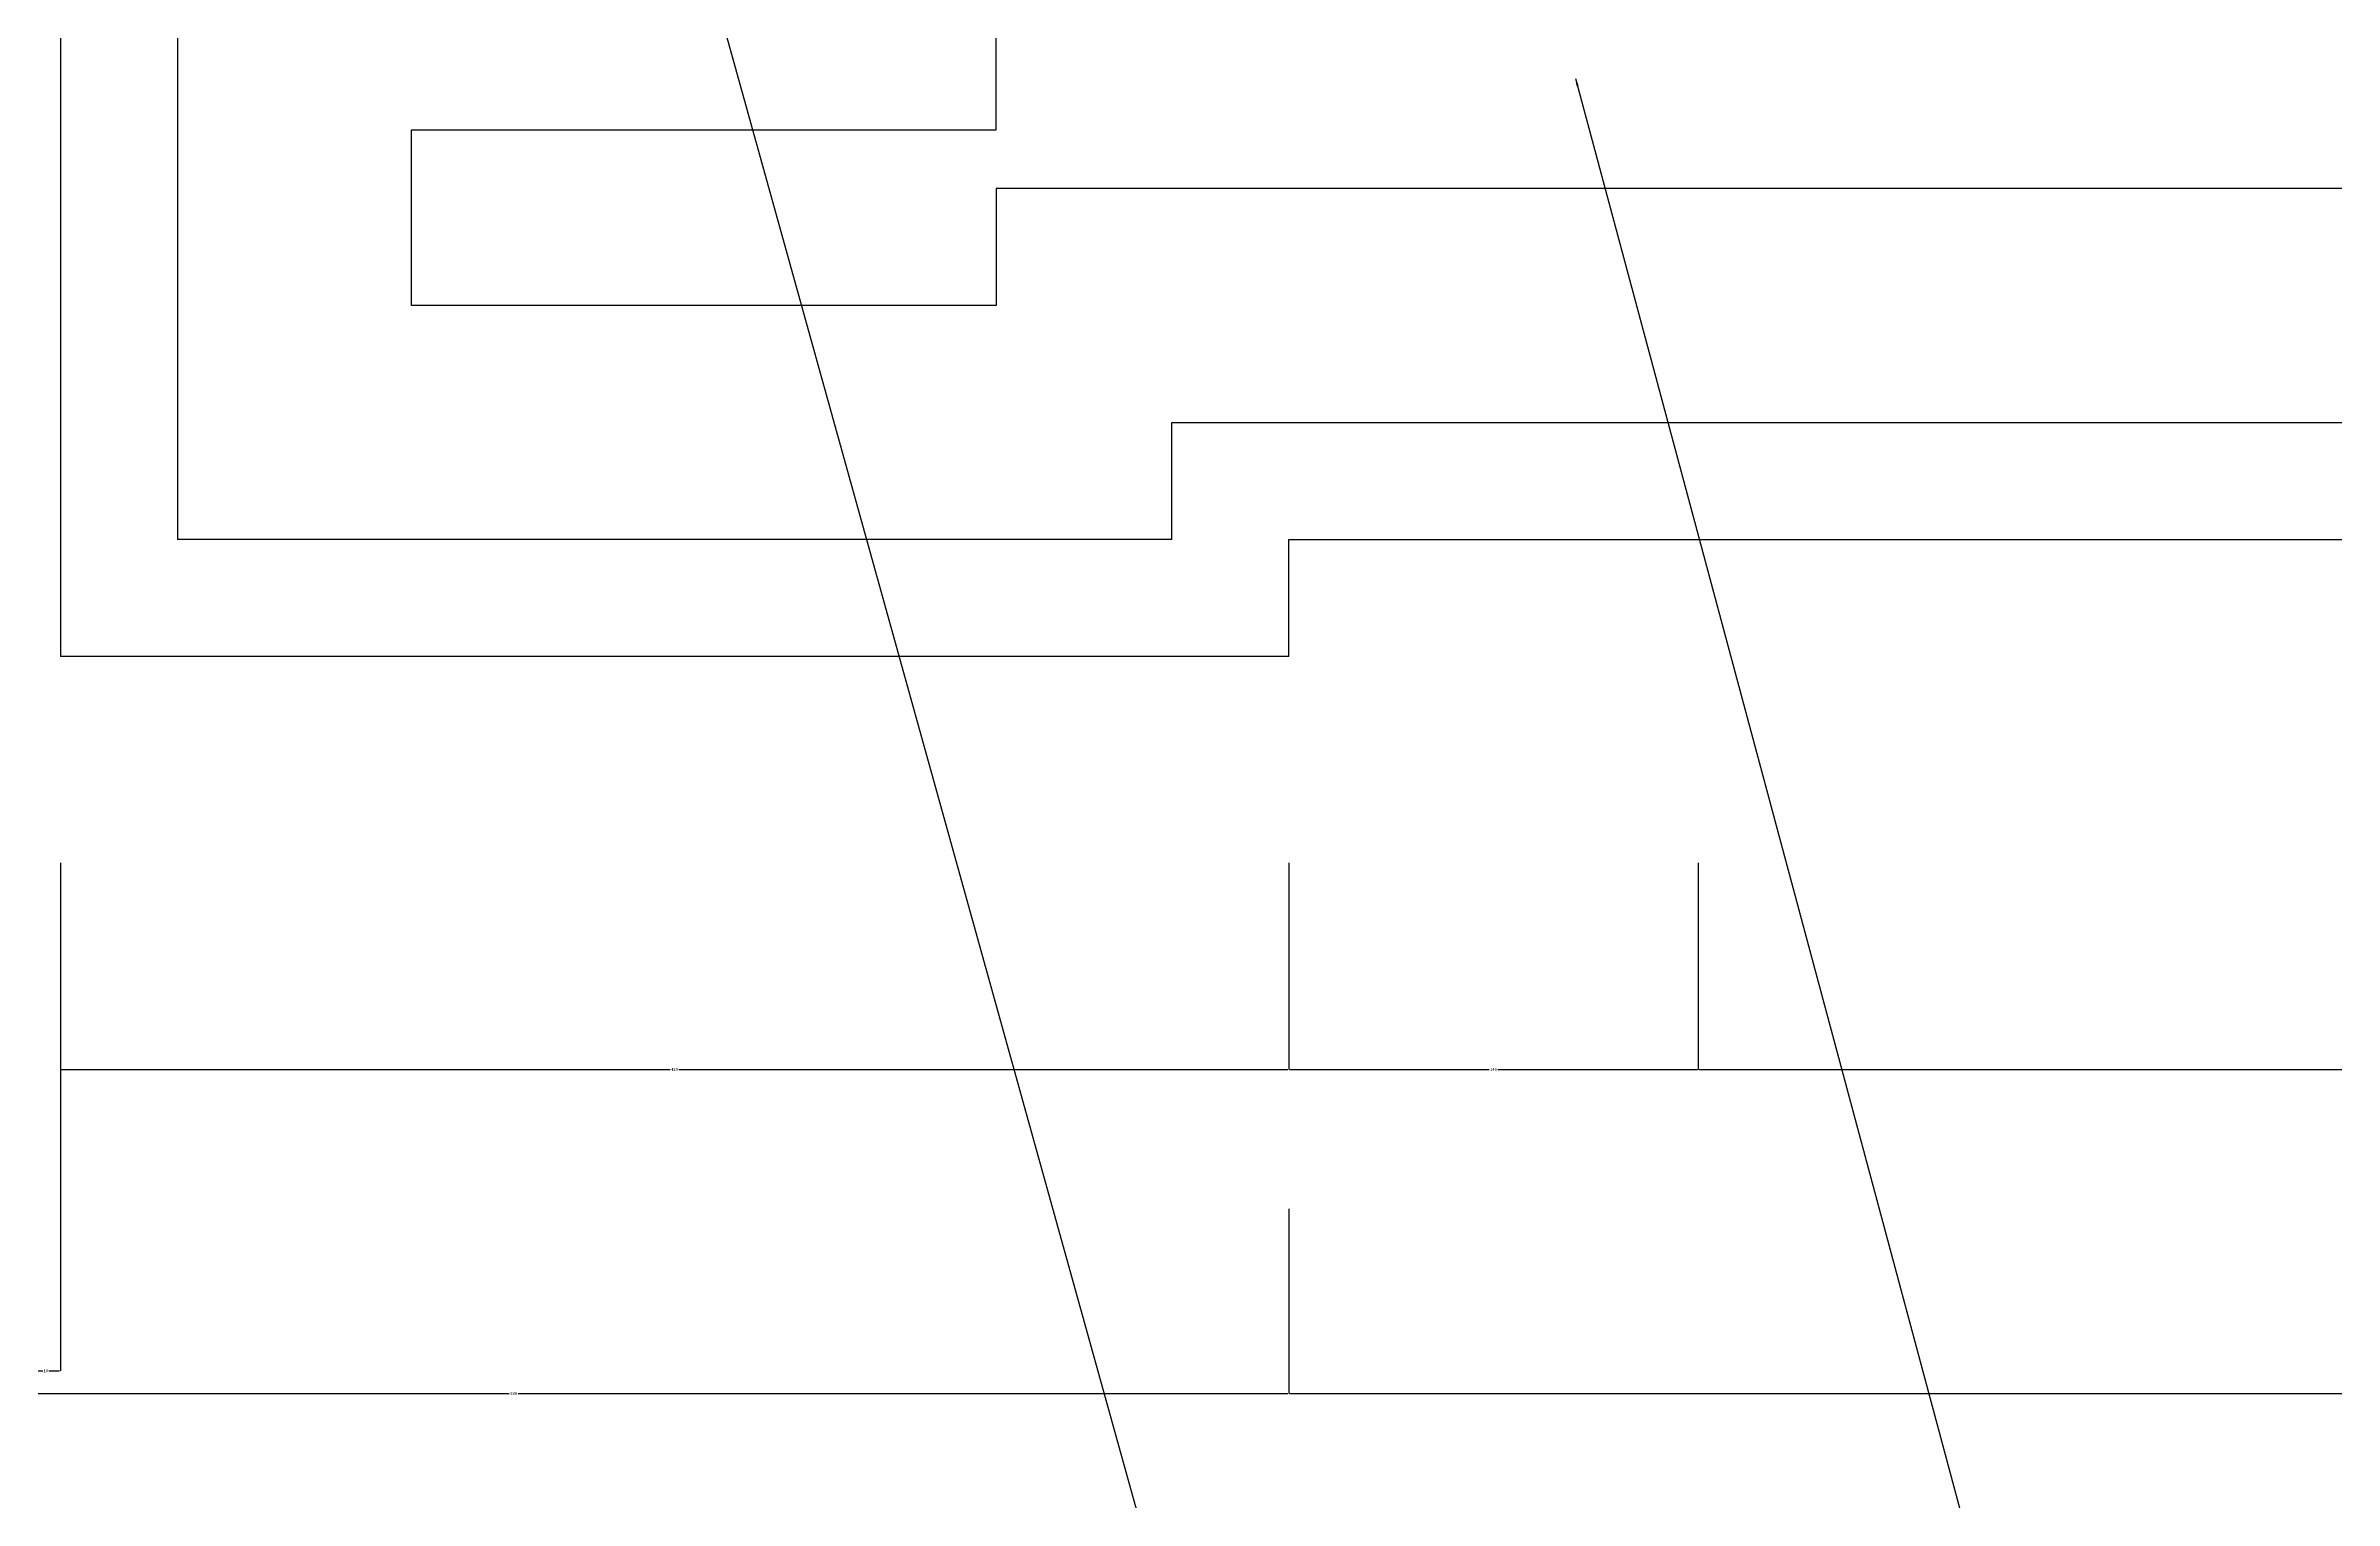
# Model space of a CAD drawing. Header units: metres. Extents: x 172 to 5375, y 420 to 6939.
# Drawn here: x 589 to 1371, y 3347 to 3844 of the extents above; entities that cross this region are included whole.
import ezdxf

# ---------------------------------------------------------------- set-up
doc = ezdxf.new("R2010")
doc.units = ezdxf.units.M
for name, color, linetype in [('4', 4, 'Continuous'), ('7', 7, 'Continuous'), ('DIM', 3, 'Continuous')]:
    doc.layers.add(name, color=color, linetype=linetype)
doc.dimstyles.get("Standard").update_dxf_attribs({"dimtxt": 2.5, "dimasz": 2.5, "dimexe": 1.25, "dimexo": 0.625, "dimtad": 1, "dimcen": 2.5, "dimazin": 3, "dimtfac": 1, "dimtmove": 0, "dimatfit": 3})

# ---------------------------------------------------------------- blocks, each defined once
blk = doc.blocks.new('*D3')
for p, q in [((583.96, 3564.62), (583.96, 3390.99)), ((593.96, 3564.62), (593.96, 3390.99)), ((584.21, 3390.99), (587.96, 3390.99)), ((589.96, 3390.99), (593.71, 3390.99))]:
    blk.add_line(p, q)
at = {"layer": 'Defpoints'}
for p in [(583.96, 3564.62), (593.96, 3564.62), (583.96, 3390.99)]:
    blk.add_point(p, dxfattribs=at)
at = {"layer": 'DIM', "insert": (588.96, 3390.99), "char_height": 1, "attachment_point": 5}
blk.add_mtext('10', dxfattribs=at)
blk = doc.blocks.new('*D4')
for p, q in [((483.96, 3446.41), (483.96, 3383.27)), ((1013.96, 3446.41), (1013.96, 3383.27)), ((484.21, 3383.27), (747.46, 3383.27)), ((750.46, 3383.27), (1013.71, 3383.27))]:
    blk.add_line(p, q)
at = {"layer": 'Defpoints'}
for p in [(483.96, 3446.41), (1013.96, 3446.41), (483.96, 3383.27)]:
    blk.add_point(p, dxfattribs=at)
at = {"layer": 'DIM', "insert": (748.96, 3383.27), "char_height": 1, "attachment_point": 5}
blk.add_mtext('530', dxfattribs=at)
blk = doc.blocks.new('*D5')
for p, q in [((2513.96, 3451.66), (2513.96, 3383.27)), ((1013.96, 3446.41), (1013.96, 3383.27)), ((1014.21, 3383.27), (1761.96, 3383.27)), ((1765.96, 3383.27), (2513.71, 3383.27))]:
    blk.add_line(p, q)
at = {"layer": 'Defpoints'}
for p in [(2513.96, 3451.66), (1013.96, 3446.41), (1013.96, 3383.27)]:
    blk.add_point(p, dxfattribs=at)
at = {"layer": 'DIM', "insert": (1763.96, 3383.27), "char_height": 1, "attachment_point": 5}
blk.add_mtext('1500', dxfattribs=at)
blk = doc.blocks.new('*D45')
for p, q in [((1153.96, 3564.62), (1153.96, 3494.03)), ((2373.96, 3564.62), (2373.96, 3494.03)), ((1154.21, 3494.03), (1761.96, 3494.03)), ((1765.96, 3494.03), (2373.71, 3494.03))]:
    blk.add_line(p, q)
at = {"layer": 'Defpoints'}
for p in [(1153.96, 3564.62), (2373.96, 3564.62), (1153.96, 3494.03)]:
    blk.add_point(p, dxfattribs=at)
at = {"layer": 'DIM', "insert": (1763.96, 3494.03), "char_height": 1, "attachment_point": 5}
blk.add_mtext('1220', dxfattribs=at)
blk = doc.blocks.new('*D46')
for p, q in [((593.96, 3564.62), (593.96, 3494.03)), ((1013.96, 3564.62), (1013.96, 3494.03)), ((594.21, 3494.03), (802.46, 3494.03)), ((805.46, 3494.03), (1013.71, 3494.03))]:
    blk.add_line(p, q)
at = {"layer": 'Defpoints'}
for p in [(593.96, 3564.62), (1013.96, 3564.62), (593.96, 3494.03)]:
    blk.add_point(p, dxfattribs=at)
at = {"layer": 'DIM', "insert": (803.96, 3494.03), "char_height": 1, "attachment_point": 5}
blk.add_mtext('420', dxfattribs=at)
blk = doc.blocks.new('*D48')
for p, q in [((1013.96, 3564.62), (1013.96, 3494.03)), ((1153.96, 3564.62), (1153.96, 3494.03)), ((1014.21, 3494.03), (1082.46, 3494.03)), ((1085.46, 3494.03), (1153.71, 3494.03))]:
    blk.add_line(p, q)
at = {"layer": 'Defpoints'}
for p in [(1013.96, 3564.62), (1153.96, 3564.62), (1013.96, 3494.03)]:
    blk.add_point(p, dxfattribs=at)
at = {"layer": 'DIM', "insert": (1083.96, 3494.03), "char_height": 1, "attachment_point": 5}
blk.add_mtext('140', dxfattribs=at)

msp = doc.modelspace()

# ---------------------------------------------------------------- linework, layer by layer
at = {"layer": '4'}
for p, q in [((593.96, 3935.23), (593.96, 3635.23)), ((633.96, 3895.23), (633.96, 3675.23)), ((973.96, 3715.23), (2553.96, 3715.23)), ((973.96, 3675.23), (973.96, 3715.23)), ((973.96, 3675.23), (633.96, 3675.23)), ((1013.96, 3675.23), (2513.96, 3675.23)), ((1013.96, 3635.23), (1013.96, 3675.23)), ((1013.96, 3635.23), (593.96, 3635.23))]:
    msp.add_line(p, q, dxfattribs=at)
at = {"layer": '7'}
msp.add_lwpolyline([(913.96, 3815.23), (913.96, 5435.23), (713.96, 5435.23), (713.96, 5495.23), (2813.96, 5495.23), (2813.96, 5435.23), (2613.96, 5435.23), (2613.96, 3815.23), (2813.96, 3815.23), (2813.96, 3755.23), (2613.96, 3755.23), (2613.96, 3795.23), (913.96, 3795.23), (913.96, 3755.23), (713.96, 3755.23), (713.96, 3815.23), (913.96, 3815.23)], dxfattribs=at)

# ---------------------------------------------------------------- dimensions: what is measured, and where the dimension line sits
at = {"layer": 'DIM'}
for base, p1, p2, picture, middle in [((583.96, 3390.99), (583.96, 3564.62), (593.96, 3564.62), '*D3', (588.96, 3390.99)), ((593.96, 3494.03), (593.96, 3564.62), (1013.96, 3564.62), '*D46', (803.96, 3494.03)), ((1013.96, 3494.03), (1013.96, 3564.62), (1153.96, 3564.62), '*D48', (1083.96, 3494.03)), ((1153.96, 3494.03), (1153.96, 3564.62), (2373.96, 3564.62), '*D45', (1763.96, 3494.03)), ((1013.96, 3383.27), (1013.96, 3446.41), (2513.96, 3451.66), '*D5', (1763.96, 3383.27)), ((483.96, 3383.27), (483.96, 3446.41), (1013.96, 3446.41), '*D4', (748.96, 3383.27))]:
    dim = msp.add_linear_dim(base=base, p1=p1, p2=p2, dimstyle='Standard', dxfattribs=at)
    dim.commit()
    dim.dimension.update_dxf_attribs({"geometry": picture, "text_midpoint": middle})

# ---------------------------------------------------------------- leaders
for points in [[(701.13, 4281.4), (1125.99, 2753.24)], [(1112.06, 3832.81), (1362.89, 2899.01)]]:
    msp.add_leader(points, dimstyle='Standard', dxfattribs=at)

doc.saveas('drawing.dxf')
